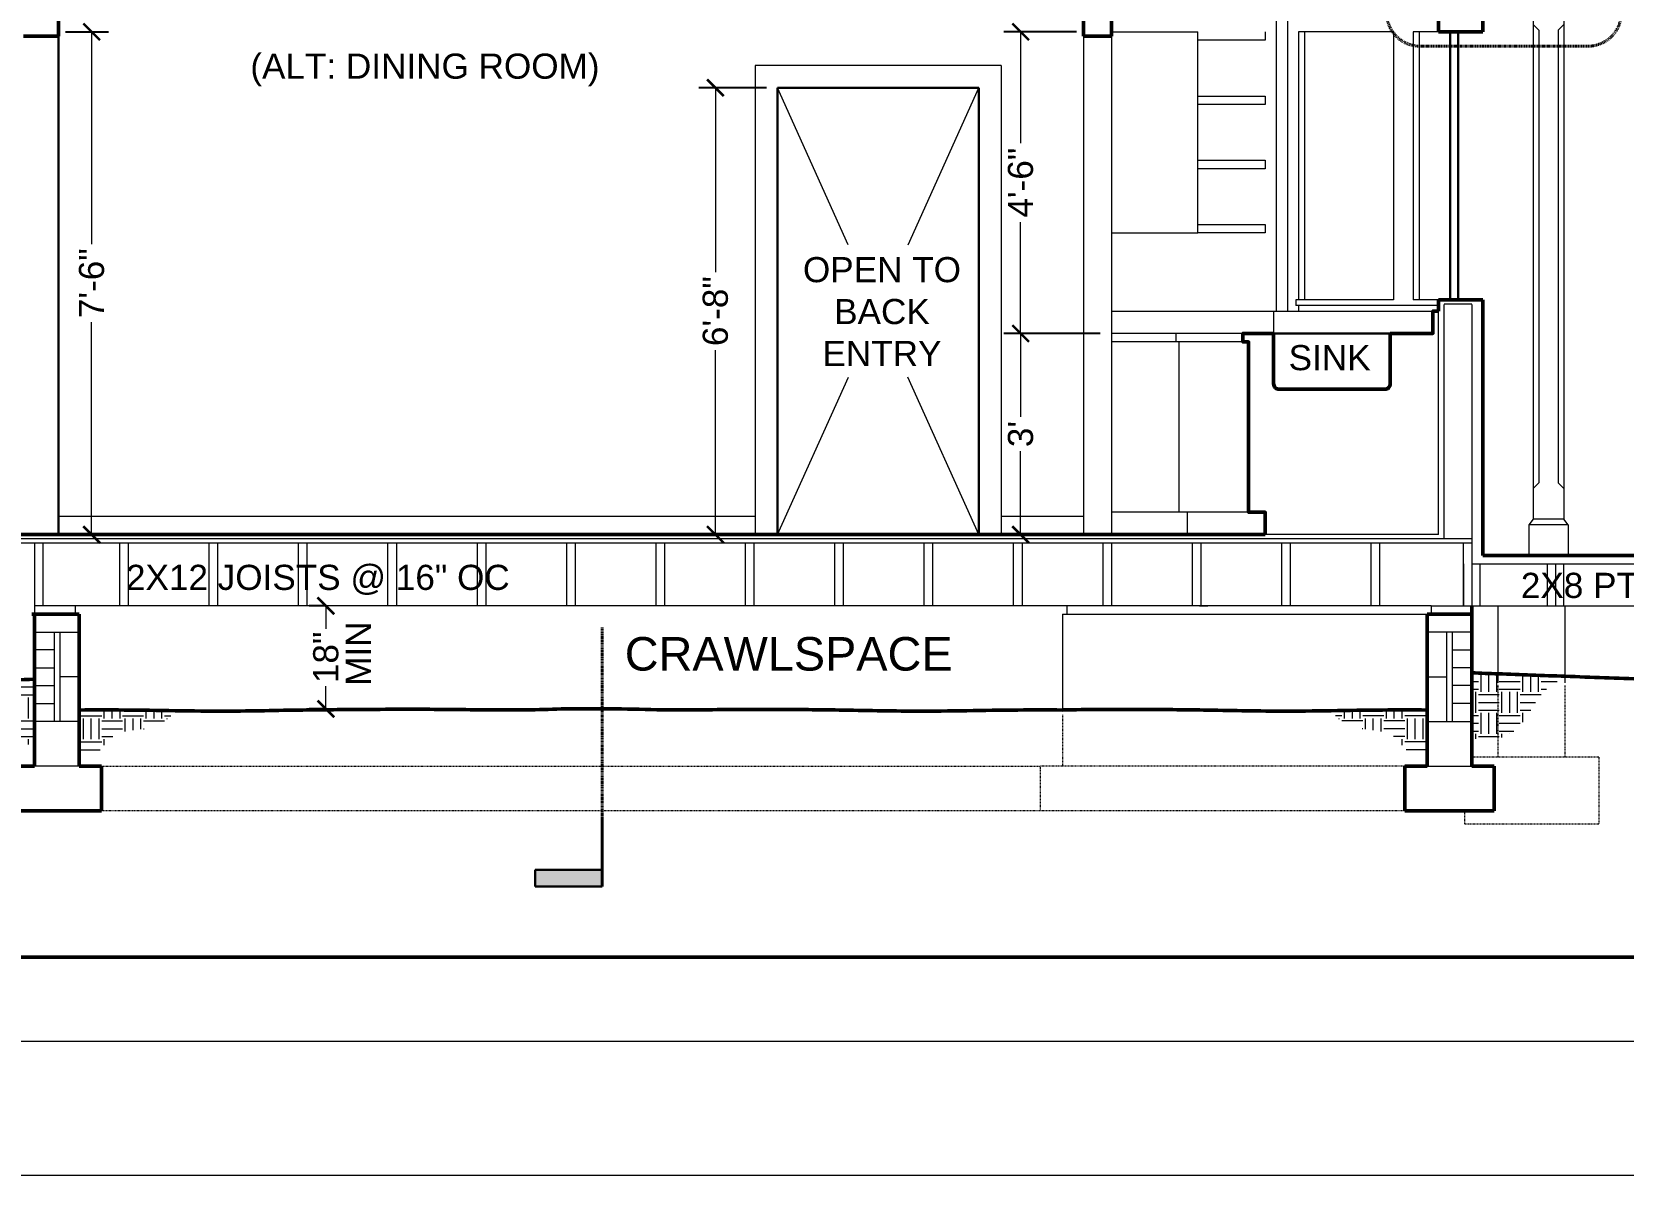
# Model space of a CAD drawing. Header units: inches. Extents: x -4969 to 16721, y 2489 to 24693.
# Drawn here: x 7326.8 to 7611.6, y 4790.5 to 4995.2 of the extents above; entities that cross this region are included whole.
import ezdxf

# ---------------------------------------------------------------- set-up
doc = ezdxf.new("R2010")
doc.units = ezdxf.units.IN
doc.header["$MEASUREMENT"] = 0
doc.linetypes.add('CENTER', pattern=[2, 1.25, -0.25, 0.25, -0.25])
doc.linetypes.add('DASHED2', pattern=[0.375, 0.25, -0.125])
doc.layers.get('0').update_dxf_attribs({"lineweight": 5})
doc.layers.add('0-NPLT', color=1, linetype='Continuous', plot=False)
for name, color, linetype, lineweight in [('1', 1, 'Continuous', 9), ('2', 6, 'Continuous', 20), ('3', 3, 'Continuous', 30), ('5', 4, 'Continuous', 50), ('A-DIMSx', 7, 'Continuous', 9), ('A-LINK', 7, 'Continuous', 40), ('A-TEXTx', 7, 'Continuous', 20)]:
    doc.layers.add(name, color=color, linetype=linetype, lineweight=lineweight)
doc.styles.get("Standard").update_dxf_attribs({"font": 'Arial.ttf'})
doc.dimstyles.get("Standard").update_dxf_attribs({"dimtxt": 3, "dimasz": 2, "dimexe": 0.03125, "dimexo": 0.0625, "dimgap": 0.03125, "dimtad": 0, "dimtoh": 1, "dimdec": 4, "dimlfac": 0.99985, "dimzin": 0, "dimdsep": 46, "dimlunit": 4, "dimtxsty": 'Standard', "dimblk": 'ARCHTICK', "dimblk1": 'ARCHTICK', "dimblk2": 'ARCHTICK', "dimcen": 0.09, "dimclrt": 256, "dimadec": 0, "dimazin": 0, "dimtfac": 1, "dimtdec": 4, "dimtofl": 0, "dimtmove": 0, "dimatfit": 3, "dimfxl": 1, "dimtolj": 1, "dimtzin": 0, "dimarcsym": 0})
pattern_1 = [(0, (3739.27, 534), (3.75, 3.75), [3.75, -3.75]), (0, (3739.27, 535.4062), (3.75, 3.75), [3.75, -3.75]), (0, (3739.27, 536.8125), (3.75, 3.75), [3.75, -3.75]), (90, (3739.7386, 537.2812), (-3.75, 3.75), [3.75, -3.75]), (90, (3741.145, 537.2812), (-3.75, 3.75), [3.75, -3.75]), (90, (3742.551, 537.2812), (-3.75, 3.75), [3.75, -3.75])]

# ---------------------------------------------------------------- blocks, each defined once
blk = doc.blocks.new('BORDER 11X17')
at = {"layer": '0-NPLT', "lineweight": 9, "ltscale": 0.1}
blk.add_lwpolyline([(29864.74, -10461.77), (29048.74, -10461.77), (29048.74, -10989.77), (29864.74, -10989.77), (29864.74, -10461.77)], dxfattribs=at)
blk.add_lwpolyline([(29792.74, -10473.77), (29078.74, -10473.77), (29078.74, -10977.77), (29792.74, -10977.77)], close=True, dxfattribs=at)
blk = doc.blocks.new('_ArchTick')
at = {"color": 0, "linetype": 'ByBlock', "lineweight": 0, "const_width": 0.15}
blk.add_lwpolyline([(-0.5, -0.5), (0.5, 0.5)], dxfattribs=at)
blk = doc.blocks.new('*D574')
at = {"layer": 'A-DIMSx', "color": 0, "lineweight": -2, "ltscale": 0.1, "transparency": 16777216}
for p, q in [((7518.02, 4941.18), (7500.77, 4941.18)), ((7513.02, 4905.18), (7500.77, 4905.18))]:
    blk.add_line(p, q, dxfattribs=at)
at = {"layer": 'A-DIMSx', "color": 0, "lineweight": 5, "ltscale": 0.1, "transparency": 16777216}
for p, q in [((7503.77, 4941.18), (7503.77, 4926.25)), ((7503.77, 4905.18), (7503.77, 4920.12))]:
    blk.add_line(p, q, dxfattribs=at)
at = {"layer": 'Defpoints', "color": 0, "ltscale": 0.1, "transparency": 16777216}
for p in [(7503.77, 4941.18), (7520.02, 4941.18), (7515.02, 4905.18)]:
    blk.add_point(p, dxfattribs=at)
at = {"layer": 'A-DIMSx', "color": 0, "lineweight": 5, "ltscale": 0.1, "transparency": 16777216, "xscale": 3, "yscale": 3, "zscale": 3}
for p, rotation in [((7503.77, 4941.18), 90), ((7503.77, 4905.18), 270)]:
    blk.add_blockref('_ArchTick', p, dxfattribs=dict(at, rotation=rotation))
at = {"layer": 'A-DIMSx', "ltscale": 0.1, "transparency": 16777216, "insert": (7503.77, 4923.18), "char_height": 4.5, "attachment_point": 5, "rotation": 90}
blk.add_mtext("\\A1;3'", dxfattribs=at)
blk = doc.blocks.new('*D576')
at = {"layer": 'A-DIMSx', "color": 0, "lineweight": -2, "ltscale": 0.1, "transparency": 16777216}
for p, q in [((7379.31, 4892.43), (7376.41, 4892.43)), ((7379.31, 4873.96), (7376.41, 4873.96))]:
    blk.add_line(p, q, dxfattribs=at)
at = {"layer": 'A-DIMSx', "color": 0, "lineweight": 5, "ltscale": 0.1, "transparency": 16777216}
for p, q in [((7379.41, 4892.43), (7379.41, 4888.32)), ((7379.41, 4873.96), (7379.41, 4878.07))]:
    blk.add_line(p, q, dxfattribs=at)
at = {"layer": 'Defpoints', "color": 0, "ltscale": 0.1, "transparency": 16777216}
for p in [(7379.41, 4892.43), (7381.31, 4892.43), (7381.31, 4873.96)]:
    blk.add_point(p, dxfattribs=at)
at = {"layer": 'A-DIMSx', "color": 0, "lineweight": 5, "ltscale": 0.1, "transparency": 16777216, "xscale": 3, "yscale": 3, "zscale": 3}
for p, rotation in [((7379.41, 4892.43), 90), ((7379.41, 4873.96), 270)]:
    blk.add_blockref('_ArchTick', p, dxfattribs=dict(at, rotation=rotation))
at = {"layer": 'A-DIMSx', "ltscale": 0.1, "transparency": 16777216, "insert": (7379.41, 4883.2), "char_height": 4.5, "attachment_point": 5, "rotation": 90}
blk.add_mtext('\\A1;18"', dxfattribs=at)
blk = doc.blocks.new('Section Tail 1a')
at = {"layer": 'A-LINK', "lineweight": 5, "ltscale": 0.1}
blk.add_hatch(color=152, dxfattribs=at).paths.add_polyline_path([(5.4248, 3.0938), (5.4248, 3.1563), (5.1748, 3.1563), (5.1748, 3.0938)])
at = {"layer": 'A-LINK', "color": 152, "linetype": 'Continuous', "lineweight": 30, "ltscale": 0.1}
for p, q in [((5.4248, 3.1563), (5.1748, 3.1563)), ((5.1748, 3.0938), (5.1748, 3.1563)), ((5.4248, 3.0938), (5.1748, 3.0938))]:
    blk.add_line(p, q, dxfattribs=at)
at = {"layer": 'A-LINK', "color": 152, "linetype": 'Continuous', "ltscale": 0.1}
blk.add_line((5.4248, 2.9063), (5.4248, 3.1563), dxfattribs=at)
blk = doc.blocks.new('CROWN small azek')
at = {"layer": '2', "linetype": 'Continuous'}
for p, q in [((3478.77, 4471.7), (3478.77, 4472.27)), ((3477.23, 4469.99), (3477.47, 4469.99)), ((3477.84, 4470.49), (3477.84, 4470.75))]:
    blk.add_line(p, q, dxfattribs=at)
for points, knots in [([(3477.47, 4469.99), (3477.48, 4470.04), (3477.49, 4470.12), (3477.53, 4470.21), (3477.57, 4470.28), (3477.63, 4470.36), (3477.71, 4470.42), (3477.78, 4470.46), (3477.84, 4470.49)], [0.002479, 0.002479, 0.002479, 0.002479, 0.1892867, 0.3469333, 0.4813355, 0.6000559, 0.7825047, 0.9879342, 0.9879342, 0.9879342, 0.9879342]), ([(3477.84, 4470.75), (3477.91, 4470.76), (3477.98, 4470.77), (3478.08, 4470.81), (3478.16, 4470.9), (3478.2, 4471), (3478.24, 4471.11), (3478.28, 4471.22), (3478.31, 4471.33), (3478.36, 4471.43), (3478.4, 4471.54), (3478.47, 4471.62), (3478.55, 4471.67), (3478.65, 4471.7), (3478.71, 4471.7), (3478.77, 4471.7)], [0.0155755, 0.0155755, 0.0155755, 0.0155755, 0.0913028, 0.1674337, 0.240804, 0.3221473, 0.4016041, 0.479934, 0.5587836, 0.63986, 0.7243935, 0.7885425, 0.8553172, 0.923465, 0.9867831, 0.9867831, 0.9867831, 0.9867831])]:
    blk.add_open_spline(points, degree=3, knots=knots, dxfattribs=at)
blk = doc.blocks.new('Column 01')
at = {"layer": '1', "ltscale": 0.25}
for p, q in [((4502.26, 4335.99), (4493.68, 4335.99)), ((4500.72, 4333.71), (4495.22, 4333.71)), ((4500.72, 4327.99), (4495.22, 4327.99)), ((4500.72, 4326.99), (4495.22, 4326.99)), ((4496.22, 4322.99), (4496.22, 4241.96)), ((4499.72, 4322.99), (4499.72, 4241.96)), ((4496.22, 4241.96), (4495.22, 4240.96)), ((4499.72, 4241.96), (4500.72, 4240.96)), ((4494.47, 4234.46), (4501.47, 4234.46)), ((4495.22, 4235.46), (4500.72, 4235.46))]:
    blk.add_line(p, q, dxfattribs=at)
at = {"layer": '1', "lineweight": 5, "ltscale": 0.25}
for p, q in [((4496.22, 4322.99), (4495.22, 4323.99)), ((4500.72, 4323.99), (4499.72, 4322.99))]:
    blk.add_line(p, q, dxfattribs=at)
at = {"layer": '2'}
for p, q in [((4495.22, 4333.71), (4495.22, 4327.99)), ((4500.72, 4333.71), (4500.72, 4327.99)), ((4495.22, 4326.99), (4495.22, 4235.46)), ((4500.72, 4326.99), (4500.72, 4235.46)), ((4494.47, 4234.46), (4495.22, 4235.46)), ((4494.47, 4234.46), (4494.47, 4228.96)), ((4500.72, 4235.46), (4501.47, 4234.46)), ((4501.47, 4234.46), (4501.47, 4228.96))]:
    blk.add_line(p, q, dxfattribs=at)
at = {"layer": '2', "ltscale": 0.25}
for p, q in [((4495.22, 4327.99), (4494.47, 4327.99)), ((4500.72, 4327.99), (4501.47, 4327.99)), ((4494.97, 4326.99), (4495.22, 4326.99)), ((4500.97, 4326.99), (4500.72, 4326.99))]:
    blk.add_line(p, q, dxfattribs=at)
for centre, start, end in [((4495.08, 4327.98), 179.1702, 233.9599), ((4494.36, 4327), 359.1702, 53.9599), ((4501.58, 4327), 126.0401, 180.8298), ((4500.86, 4327.98), 306.0401, 0.8298)]:
    blk.add_arc(centre, 0.607, start, end, dxfattribs=at)
at = {"layer": '3', "ltscale": 0.25, "xscale": -1}
blk.add_blockref('CROWN small azek', (7972.45, -136.28), dxfattribs=at)
at = {"layer": '3', "ltscale": 0.25}
blk.add_blockref('CROWN small azek', (1023.49, -136.28), dxfattribs=at)
blk = doc.blocks.new('*D631')
at = {"layer": 'A-DIMSx', "color": 0, "lineweight": -2, "ltscale": 0.1, "transparency": 16777216}
for p, q in [((7513.77, 4995.18), (7500.77, 4995.18)), ((7518.02, 4941.18), (7500.77, 4941.18))]:
    blk.add_line(p, q, dxfattribs=at)
at = {"layer": 'A-DIMSx', "color": 0, "lineweight": 5, "ltscale": 0.1, "transparency": 16777216}
for p, q in [((7503.77, 4995.18), (7503.77, 4975.26)), ((7503.77, 4941.18), (7503.77, 4961.11))]:
    blk.add_line(p, q, dxfattribs=at)
at = {"layer": 'Defpoints', "color": 0, "ltscale": 0.1, "transparency": 16777216}
for p in [(7503.77, 4995.18), (7515.77, 4995.18), (7520.02, 4941.18)]:
    blk.add_point(p, dxfattribs=at)
at = {"layer": 'A-DIMSx', "color": 0, "lineweight": 5, "ltscale": 0.1, "transparency": 16777216, "xscale": 3, "yscale": 3, "zscale": 3}
for p, rotation in [((7503.77, 4995.18), 90), ((7503.77, 4941.18), 270)]:
    blk.add_blockref('_ArchTick', p, dxfattribs=dict(at, rotation=rotation))
at = {"layer": 'A-DIMSx', "ltscale": 0.1, "transparency": 16777216, "insert": (7503.77, 4968.18), "char_height": 4.5, "attachment_point": 5, "rotation": 90}
blk.add_mtext('\\A1;4\'-6"', dxfattribs=at)
blk = doc.blocks.new('*D870')
at = {"layer": 'A-DIMSx', "color": 0, "lineweight": -2, "ltscale": 0.1, "transparency": 16777216}
for p, q in [((7458.27, 4985.18), (7446.14, 4985.18)), ((7458.27, 4905.18), (7446.14, 4905.18))]:
    blk.add_line(p, q, dxfattribs=at)
at = {"layer": 'A-DIMSx', "color": 0, "lineweight": 5, "ltscale": 0.1, "transparency": 16777216}
for p, q in [((7449.14, 4985.18), (7449.14, 4952.18)), ((7449.14, 4905.18), (7449.14, 4938.19))]:
    blk.add_line(p, q, dxfattribs=at)
at = {"layer": 'Defpoints', "color": 0, "ltscale": 0.1, "transparency": 16777216}
for p in [(7449.14, 4985.18), (7460.27, 4985.18), (7460.27, 4905.18)]:
    blk.add_point(p, dxfattribs=at)
at = {"layer": 'A-DIMSx', "color": 0, "lineweight": 5, "ltscale": 0.1, "transparency": 16777216, "xscale": 3, "yscale": 3, "zscale": 3}
for p, rotation in [((7449.14, 4985.18), 90), ((7449.14, 4905.18), 270)]:
    blk.add_blockref('_ArchTick', p, dxfattribs=dict(at, rotation=rotation))
at = {"layer": 'A-DIMSx', "ltscale": 0.1, "transparency": 16777216, "insert": (7449.14, 4945.18), "char_height": 4.5, "attachment_point": 5, "rotation": 90}
blk.add_mtext('\\A1;6\'-8"', dxfattribs=at)
blk = doc.blocks.new('*D871')
at = {"layer": 'A-DIMSx', "color": 0, "lineweight": -2, "ltscale": 0.1, "transparency": 16777216}
for p, q in [((7332.77, 4995.18), (7340.48, 4995.18)), ((7333.52, 4905.18), (7340.48, 4905.18))]:
    blk.add_line(p, q, dxfattribs=at)
at = {"layer": 'A-DIMSx', "color": 0, "lineweight": 5, "ltscale": 0.1, "transparency": 16777216}
for p, q in [((7337.48, 4995.18), (7337.48, 4957.15)), ((7337.48, 4905.18), (7337.48, 4943.22))]:
    blk.add_line(p, q, dxfattribs=at)
at = {"layer": 'Defpoints', "color": 0, "ltscale": 0.1, "transparency": 16777216}
for p in [(7330.77, 4995.18), (7331.52, 4905.18), (7337.48, 4905.18)]:
    blk.add_point(p, dxfattribs=at)
at = {"layer": 'A-DIMSx', "color": 0, "lineweight": 5, "ltscale": 0.1, "transparency": 16777216, "xscale": 3, "yscale": 3, "zscale": 3}
for p, rotation in [((7337.48, 4995.18), 90), ((7337.48, 4905.18), 270)]:
    blk.add_blockref('_ArchTick', p, dxfattribs=dict(at, rotation=rotation))
at = {"layer": 'A-DIMSx', "ltscale": 0.1, "transparency": 16777216, "insert": (7337.48, 4950.18), "char_height": 4.5, "attachment_point": 5, "rotation": 90}
blk.add_mtext('\\A1;7\'-6"', dxfattribs=at)

msp = doc.modelspace()

# ---------------------------------------------------------------- hatches: boundary and pattern name
at = {"layer": '1', "ltscale": 0.25}
h = msp.add_hatch(dxfattribs=at)
h.set_pattern_fill('EARTH', color=256, scale=15, style=0)
h.set_pattern_definition([(0, (4086.9564, 534.9806), (3.75, 3.75), [3.75, -3.75]), (0, (4086.9564, 536.387), (3.75, 3.75), [3.75, -3.75]), (0, (4086.9564, 537.793), (3.75, 3.75), [3.75, -3.75]), (90, (4087.425, 538.262), (-3.75, 3.75), [3.75, -3.75]), (90, (4088.8314, 538.262), (-3.75, 3.75), [3.75, -3.75]), (90, (4090.2376, 538.262), (-3.75, 3.75), [3.75, -3.75])])
edge = h.paths.add_edge_path()
edge.add_line((7584.5929991, 4868.6340177), (7584.5929991, 4880.276465))
edge.add_spline(control_points=[(7584.5929991, 4880.276465), (7587.0770477, 4880.1853111), (7592.5646851, 4879.9839384), (7598.1171525, 4879.797482), (7601.1855927, 4879.7642085), (7601.2486921, 4879.7635528)], knot_values=[0, 0, 0, 0, 7.4573924002, 16.4745021806, 16.6638223602, 16.6638223602, 16.6638223602, 16.6638223602], degree=3, periodic=0)
edge.add_spline(control_points=[(7601.248692, 4879.7635535), (7599.464584, 4878.7652498), (7596.2816765, 4876.6069067), (7594.2850896, 4871.7383719), (7590.1269591, 4868.260367), (7586.7019263, 4868.4916238), (7584.5929991, 4868.6340177)], knot_values=[-21.3338834232, -21.3338834232, -21.3338834232, -21.3338834232, -15.3758070834, -9.8386028234, -6.0580143811, 0, 0, 0, 0], degree=3, periodic=0)
h = msp.add_hatch(dxfattribs=at)
h.set_pattern_fill('EARTH', color=256, scale=15, style=0)
h.set_pattern_definition(pattern_1)
edge = h.paths.add_edge_path()
edge.add_line((7327.2699656, 4867.6533881), (7327.2699656, 4879.2958354))
edge.add_spline(control_points=[(7327.2699656, 4879.2958354), (7324.785917, 4879.2046815), (7319.2982796, 4879.0033088), (7313.7458122, 4878.8168524), (7310.677372, 4878.7835789), (7310.6142726, 4878.7829232)], knot_values=[0, 0, 0, 0, 7.4573924002, 16.4745021806, 16.6638223602, 16.6638223602, 16.6638223602, 16.6638223602], degree=3, periodic=0)
edge.add_spline(control_points=[(7310.6142727, 4878.7829239), (7312.3983807, 4877.7846202), (7315.5812883, 4875.6262771), (7317.5778751, 4870.7577423), (7321.7360056, 4867.2797374), (7325.1610384, 4867.5109942), (7327.2699656, 4867.6533881)], knot_values=[-21.3338834232, -21.3338834232, -21.3338834232, -21.3338834232, -15.3758070834, -9.8386028234, -6.0580143811, 0, 0, 0, 0], degree=3, periodic=0)
h = msp.add_hatch(dxfattribs=at)
h.set_pattern_fill('EARTH', color=256, scale=15, style=0)
h.set_pattern_definition(pattern_1)
edge = h.paths.add_edge_path()
edge.add_spline(control_points=[(7335.2699656, 4865.3617046), (7336.3961781, 4865.4086564), (7338.7680389, 4865.7173639), (7341.6302925, 4870.8377702), (7348.4810842, 4869.6288466), (7351.549751, 4872.525879), (7352.4766122, 4873.6527651)], knot_values=[0.9278892518, 0.9278892518, 0.9278892518, 0.9278892518, 4.1195315284, 7.9615525031, 16.473444755, 20.7152559131, 20.7152559131, 20.7152559131, 20.7152559131], degree=3, periodic=0)
edge.add_spline(control_points=[(7352.4766122, 4873.6527648), (7349.4078014, 4873.7002222), (7343.6723528, 4873.8028073), (7337.9366506, 4873.7839934), (7335.2699656, 4873.7752463)], knot_values=[69.0483932346, 69.0483932346, 69.0483932346, 69.0483932346, 78.2553819578, 86.2553819578, 86.2553819578, 86.2553819578, 86.2553819578], degree=3, periodic=0)
edge.add_line((7335.2699656, 4873.7752463), (7335.2699656, 4865.3617048))
h = msp.add_hatch(dxfattribs=at)
h.set_pattern_fill('EARTH', color=256, scale=15, angle=180, style=0)
h.set_pattern_definition([(180, (11172.52, 534), (-3.75, 3.75), [3.75, -3.75]), (180, (11172.52, 535.4062), (-3.75, 3.75), [3.75, -3.75]), (180, (11172.52, 536.8125), (-3.75, 3.75), [3.75, -3.75]), (90, (11172.0513, 537.2812), (3.75, 3.75), [3.75, -3.75]), (90, (11170.645, 537.2812), (3.75, 3.75), [3.75, -3.75]), (90, (11169.2388, 537.2812), (3.75, 3.75), [3.75, -3.75])])
edge = h.paths.add_edge_path()
edge.add_spline(control_points=[(7576.5199656, 4865.3617046), (7575.3937531, 4865.4086564), (7573.0218923, 4865.7173639), (7570.1596387, 4870.8377702), (7563.308847, 4869.6288466), (7560.2401803, 4872.525879), (7559.313319, 4873.6527651)], knot_values=[0.9278892518, 0.9278892518, 0.9278892518, 0.9278892518, 4.1195315284, 7.9615525031, 16.473444755, 20.7152559131, 20.7152559131, 20.7152559131, 20.7152559131], degree=3, periodic=0)
edge.add_spline(control_points=[(7559.3133191, 4873.6527648), (7562.3821298, 4873.7002222), (7568.1175785, 4873.8028073), (7573.8532807, 4873.7839934), (7576.5199656, 4873.7752463)], knot_values=[69.0483932346, 69.0483932346, 69.0483932346, 69.0483932346, 78.2553819578, 86.2553819578, 86.2553819578, 86.2553819578, 86.2553819578], degree=3, periodic=0)
edge.add_line((7576.5199656, 4873.7752463), (7576.5199656, 4865.3617048))

# ---------------------------------------------------------------- linework, layer by layer
for p, q in [((7551.5264321, 4999.1843083), (7551.5264321, 4945.1843083)), ((7520.0199656, 4995.1843076), (7535.5199678, 4995.1843094)), ((7535.5199678, 4959.184309), (7535.5199678, 4995.1843094)), ((7547.5199678, 4993.684309), (7535.5199678, 4993.684309)), ((7547.5199678, 4995.184309), (7547.5199678, 4993.684309)), ((7554.6054139, 4995.1843083), (7554.6054139, 4947.1843083)), ((7575.1115105, 4995.1843083), (7575.1115105, 4947.1843083)), ((7472.9168475, 4957.0800873), (7460.269948, 4985.1843083)), ((7483.6230485, 4957.0800873), (7496.269948, 4985.1843083)), ((7535.5199678, 4983.684309), (7547.5199678, 4983.684309)), ((7547.5199678, 4982.184309), (7535.5199678, 4982.184309)), ((7547.5199678, 4983.684309), (7547.5199678, 4982.184309)), ((7535.5199678, 4972.184309), (7547.5199678, 4972.184309)), ((7547.5199678, 4972.184309), (7547.5199678, 4970.684309)), ((7547.5199678, 4970.684309), (7535.5199678, 4970.684309)), ((7535.5199678, 4960.684309), (7547.5199678, 4960.684309)), ((7547.5199678, 4960.684309), (7547.5199678, 4959.184309)), ((7520.0199656, 4959.1843083), (7535.5199678, 4959.1843083)), ((7547.5199678, 4959.184309), (7535.5199678, 4959.184309)), ((7520.0199656, 4945.1843083), (7577.5702182, 4945.1843083)), ((7578.5199656, 4946.1843083), (7553.0264321, 4946.1843083)), ((7553.5264321, 4946.1843083), (7553.5264321, 4945.1843083)), ((7578.5702182, 4905.1843083), (7578.5702182, 4945.1843083)), ((7579.5702182, 4904.4343083), (7579.5702182, 4946.3858415)), ((7532.088732, 4941.1843083), (7520.0199656, 4941.1843083)), ((7532.088732, 4939.6843083), (7520.0199656, 4939.6843083)), ((7543.5684325, 4939.6843083), (7532.088732, 4939.6843083)), ((7460.269948, 4905.1843083), (7472.9619706, 4933.3888029)), ((7496.269948, 4905.1843083), (7483.5779255, 4933.3888029)), ((7544.5684325, 4909.1843083), (7520.0199656, 4909.1843083)), ((7334.5199656, 4892.4343083), (7327.2699656, 4892.4343083)), ((7577.2699656, 4892.4343083), (7584.5199656, 4892.4343083))]:
    msp.add_line(p, q, dxfattribs=at)
at = {"layer": '1'}
for p, q in [((7500.269948, 4989.1843083), (7456.269948, 4989.1843083)), ((7456.269948, 4989.1843083), (7456.269948, 4905.1843083)), ((7500.269948, 4989.1843083), (7500.269948, 4905.1843083)), ((7584.5199656, 4946.4343083), (7579.5702182, 4946.4343083)), ((7584.5199656, 4946.3858415), (7584.5199656, 4892.4343083)), ((7456.269948, 4908.4274193), (7331.5199656, 4908.4274193)), ((7515.0199656, 4908.4274193), (7500.269948, 4908.4274193)), ((7584.5199656, 4904.4343083), (7246.2699656, 4904.4343083)), ((7246.2699656, 4903.6843083), (7584.5199656, 4903.6843083)), ((7327.2699656, 4903.6843083), (7327.2699656, 4890.9343083)), ((7328.7699656, 4903.6843083), (7328.7699656, 4892.4343083)), ((7342.5199656, 4892.4343083), (7342.5199656, 4903.6843083)), ((7344.0199656, 4903.6843083), (7344.0199656, 4892.4343083)), ((7358.5199656, 4892.4343083), (7358.5199656, 4903.6843083)), ((7360.0199656, 4903.6843083), (7360.0199656, 4892.4343083)), ((7374.5199656, 4892.4343083), (7374.5199656, 4903.6843083)), ((7376.0199656, 4903.6843083), (7376.0199656, 4892.4343083)), ((7390.5199656, 4892.4343083), (7390.5199656, 4903.6843083)), ((7392.0199656, 4903.6843083), (7392.0199656, 4892.4343083)), ((7406.5199656, 4892.4343083), (7406.5199656, 4903.6843083)), ((7408.0199656, 4903.6843083), (7408.0199656, 4892.4343083)), ((7422.5199656, 4892.4343083), (7422.5199656, 4903.6843083)), ((7424.0199656, 4903.6843083), (7424.0199656, 4892.4343083)), ((7438.5199656, 4892.4343083), (7438.5199656, 4903.6843083)), ((7440.0199656, 4903.6843083), (7440.0199656, 4892.4343083)), ((7454.5199656, 4892.4343083), (7454.5199656, 4903.6843083)), ((7456.0199656, 4903.6843083), (7456.0199656, 4892.4343083)), ((7470.5199656, 4892.4343083), (7470.5199656, 4903.6843083)), ((7472.0199656, 4903.6843083), (7472.0199656, 4892.4343083)), ((7486.5199656, 4892.4343083), (7486.5199656, 4903.6843083)), ((7488.0199656, 4903.6843083), (7488.0199656, 4892.4343083)), ((7502.5199656, 4892.4343083), (7502.5199656, 4903.6843083)), ((7504.0199656, 4903.6843083), (7504.0199656, 4892.4343083)), ((7518.5199656, 4892.4343083), (7518.5199656, 4903.6843083)), ((7520.0199656, 4903.6843083), (7520.0199656, 4892.4343083)), ((7534.5199656, 4892.4343083), (7534.5199656, 4903.6843083)), ((7536.0199656, 4903.6843083), (7536.0199656, 4892.4343083)), ((7578.5702182, 4905.1843083), (7547.5684325, 4905.1843083)), ((7550.5199656, 4892.4343083), (7550.5199656, 4903.6843083)), ((7552.0199656, 4903.6843083), (7552.0199656, 4892.4343083)), ((7566.5199656, 4892.4343083), (7566.5199656, 4903.6843083)), ((7568.0199656, 4903.6843083), (7568.0199656, 4892.4343083)), ((7583.0199656, 4892.4343083), (7583.0199656, 4903.6843083)), ((7583.0199656, 4899.9343083), (7583.0199656, 4892.4343083)), ((7584.5199656, 4899.9343083), (7697.7699648, 4899.9343083)), ((7586.0199656, 4892.4343083), (7586.0199656, 4899.9343083)), ((7598.0199656, 4899.9343083), (7598.0199656, 4892.4343083)), ((7599.5199656, 4899.9343083), (7599.5199656, 4892.4343083)), ((7601.0199656, 4892.4343083), (7601.0199656, 4899.9343083)), ((7334.5199656, 4892.4343083), (7334.5199656, 4890.9343083)), ((7577.2699656, 4892.4343083), (7334.5199656, 4892.4343083)), ((7344.0199656, 4892.4343083), (7342.5199656, 4892.4343083)), ((7360.0199656, 4892.4343083), (7358.5199656, 4892.4343083)), ((7376.0199656, 4892.4343083), (7374.5199656, 4892.4343083)), ((7392.0199656, 4892.4343083), (7390.5199656, 4892.4343083)), ((7408.0199656, 4892.4343083), (7406.5199656, 4892.4343083)), ((7424.0199656, 4892.4343083), (7422.5199656, 4892.4343083)), ((7440.0199656, 4892.4343083), (7438.5199656, 4892.4343083)), ((7456.0199656, 4892.4343083), (7454.5199656, 4892.4343083)), ((7472.0199656, 4892.4343083), (7470.5199656, 4892.4343083)), ((7488.0199656, 4892.4343083), (7486.5199656, 4892.4343083)), ((7504.0199656, 4892.4343083), (7502.5199656, 4892.4343083)), ((7512.0199656, 4892.4343083), (7512.0199656, 4890.9343083)), ((7535.7699656, 4892.4343083), (7537.2699656, 4892.4343083)), ((7577.2699656, 4892.4343083), (7577.2699656, 4890.9343083)), ((7583.7699656, 4892.4343083), (7585.2699656, 4892.4343083)), ((7584.5199656, 4892.4343083), (7589.2699656, 4892.4343083)), ((7589.2699656, 4878.6510496), (7589.2699656, 4892.4343083)), ((7589.2699656, 4892.4343083), (7601.7699658, 4892.4343083)), ((7601.2699656, 4878.6510496), (7601.2699656, 4892.4343083)), ((7601.7699658, 4892.4343083), (7685.0231988, 4892.4343083)), ((7511.2699656, 4890.9343083), (7511.2699656, 4873.7756465)), ((7511.2699656, 4890.9343083), (7576.5199656, 4890.9343083))]:
    msp.add_line(p, q, dxfattribs=at)
at = {"layer": '1', "linetype": 'DASHED2', "ltscale": 0.25}
for p, q in [((7589.2699656, 4865.3343083), (7589.2699656, 4878.3716904)), ((7601.2699656, 4865.3343083), (7601.2699656, 4878.2357739)), ((7511.2699656, 4872.9411721), (7511.2699656, 4863.7343083)), ((7339.2699656, 4863.7343083), (7507.2699656, 4863.7343083)), ((7507.2699656, 4863.7343083), (7507.2699656, 4855.7343083)), ((7572.5199656, 4863.7343083), (7507.2699656, 4863.7343083)), ((7589.2699656, 4865.3343083), (7584.5199656, 4865.3343083)), ((7601.2699656, 4865.3343083), (7589.2699656, 4865.3343083)), ((7607.2699656, 4865.3343083), (7601.2699656, 4865.3343083)), ((7607.2699656, 4865.3343083), (7607.2699656, 4853.3343083)), ((7572.5199656, 4855.7343083), (7339.2699656, 4855.7343083)), ((7583.2699656, 4853.3343083), (7583.2699656, 4855.7343083)), ((7607.2699656, 4853.3343083), (7583.2699656, 4853.3343083))]:
    msp.add_line(p, q, dxfattribs=at)
at = {"layer": '1', "ltscale": 0.25}
msp.add_lwpolyline([(7553.5264321, 4947.1843083), (7553.0264321, 4947.1843083), (7553.0264321, 4946.1843083)], dxfattribs=at)
at = {"layer": '2'}
for p, q in [((7549.509558, 5001.5132422), (7549.509558, 4945.1843083)), ((7515.0199656, 4994.4343083), (7515.0199656, 4905.1843083)), ((7520.0199656, 4994.4343083), (7520.0199656, 4905.1843083)), ((7553.5264321, 4995.1843083), (7553.5264321, 4947.1843083)), ((7570.4969948, 4995.1843083), (7553.5264321, 4995.1843083)), ((7570.4969948, 4995.1843083), (7570.4969948, 4947.1843083)), ((7574.0325288, 4995.1843083), (7574.0325288, 4947.1843083)), ((7578.5702182, 4995.1843083), (7574.0325288, 4995.1843083)), ((7549.009558, 4945.1843083), (7549.009558, 4941.1843083)), ((7570.4969948, 4947.1843083), (7553.5264321, 4947.1843083)), ((7578.5199656, 4947.1843083), (7574.0325288, 4947.1843083)), ((7531.5684325, 4941.1843083), (7531.5684325, 4939.6843083)), ((7532.0684325, 4939.6843083), (7532.0684325, 4909.1843083)), ((7543.5684325, 4941.1843083), (7532.088732, 4941.1843083)), ((7533.5684325, 4909.1843083), (7533.5684325, 4905.1843083)), ((7327.2699656, 4887.7343083), (7335.2699656, 4887.7343083)), ((7330.7699656, 4887.7343083), (7330.7699656, 4871.7343083)), ((7331.7699656, 4887.7343083), (7331.7699656, 4871.7343083)), ((7584.5199656, 4887.7343083), (7576.5199656, 4887.7343083)), ((7580.0199656, 4887.7343083), (7580.0199656, 4871.7343083)), ((7581.0199656, 4887.7343083), (7581.0199656, 4871.7343083)), ((7330.7699656, 4884.5343083), (7327.2699656, 4884.5343083)), ((7581.0199656, 4884.5343083), (7584.5199656, 4884.5343083)), ((7327.2699656, 4881.3343083), (7330.7699656, 4881.3343083)), ((7335.2699656, 4879.7343083), (7331.7699656, 4879.7343083)), ((7576.5199656, 4879.7343083), (7580.0199656, 4879.7343083)), ((7584.5199656, 4881.3343083), (7581.0199656, 4881.3343083)), ((7327.2699656, 4878.1343083), (7330.7699656, 4878.1343083)), ((7584.5199656, 4878.1343083), (7581.0199656, 4878.1343083)), ((7327.2699656, 4874.9343083), (7330.7699656, 4874.9343083)), ((7584.5199656, 4874.9343083), (7581.0199656, 4874.9343083)), ((7335.2699656, 4871.7343083), (7327.2699656, 4871.7343083)), ((7576.5199656, 4871.7343083), (7584.5199656, 4871.7343083))]:
    msp.add_line(p, q, dxfattribs=at)
at = {"layer": '2', "ltscale": 0.25}
for p, q in [((7335.2699656, 4863.7343083), (7327.2699656, 4863.7343083)), ((7576.5199656, 4863.7343083), (7584.5199656, 4863.7343083))]:
    msp.add_line(p, q, dxfattribs=at)
at = {"layer": '3'}
for p, q in [((7331.5199656, 4994.4343083), (7331.5199656, 4905.1843083)), ((7580.6675215, 4947.1358415), (7580.6675215, 4995.1843083)), ((7582.0817351, 4947.1358415), (7582.0817351, 4995.1843083)), ((7496.269948, 4985.1843083), (7460.269948, 4985.1843083)), ((7460.269948, 4985.1843083), (7460.269948, 4905.1843083)), ((7496.269948, 4985.1843083), (7496.269948, 4905.1843083)), ((7549.0494029, 4941.1843083), (7569.9351798, 4941.1843083))]:
    msp.add_line(p, q, dxfattribs=at)
at = {"layer": '5'}
for p, q in [((7586.519948, 4995.1843083), (7586.519948, 5012.4343083)), ((7331.5199656, 5007.5132422), (7331.5199656, 4994.4343083)), ((7515.0199656, 4994.4343083), (7515.0199656, 5007.5132422)), ((7520.0199656, 5001.5132422), (7520.0199656, 4994.4343083)), ((7578.5702182, 4995.1843083), (7578.5702182, 5001.5132422)), ((7325.2699656, 4994.4343083), (7331.5199656, 4994.4343083)), ((7520.0199656, 4994.4343083), (7515.0199656, 4994.4343083)), ((7586.519948, 4995.1843083), (7578.5702182, 4995.1843083)), ((7586.519948, 4947.1843083), (7578.5702182, 4947.1843083)), ((7578.5702182, 4945.1843083), (7578.5702182, 4947.1843083)), ((7586.519948, 4947.1843083), (7586.519948, 4901.4343083)), ((7547.5684325, 4905.1843083), (7250.5199656, 4905.1843083)), ((7602.7699647, 4901.4343083), (7586.519948, 4901.4343083)), ((7698.7699647, 4901.4343083), (7602.7699647, 4901.4343083)), ((7584.5199656, 4892.4343083), (7584.5199656, 4863.7343083)), ((7335.2699656, 4890.9343083), (7326.7699656, 4890.9343083)), ((7327.2699656, 4863.7343083), (7327.2699656, 4890.9343083)), ((7335.2699656, 4890.9343083), (7335.2699656, 4863.7343083)), ((7576.5199656, 4890.9343083), (7576.5199656, 4863.7343083)), ((7576.5199656, 4890.9343083), (7584.5199656, 4890.9343083)), ((7323.2699656, 4863.7343083), (7327.2699656, 4863.7343083)), ((7335.2699656, 4863.7343083), (7339.2699656, 4863.7343083)), ((7339.2699656, 4863.7343083), (7339.2699656, 4855.7343083)), ((7572.5199656, 4855.7343083), (7572.5199656, 4863.7343083)), ((7572.5199656, 4863.7343083), (7576.5199656, 4863.7343083)), ((7584.5199656, 4863.7343083), (7588.5199656, 4863.7343083)), ((7588.5199656, 4863.7343083), (7588.5199656, 4855.7343083)), ((7339.2699656, 4855.7343083), (7323.2699656, 4855.7343083)), ((7588.5199656, 4855.7343083), (7572.5199656, 4855.7343083))]:
    msp.add_line(p, q, dxfattribs=at)
at = {"layer": '5', "ltscale": 0.1}
msp.add_line((7057.9767856, 4829.5008975), (7720.5023159, 4829.5008975), dxfattribs=at)
at = {"layer": '5'}
for points in [[(7569.9351798, 4941.1843083), (7577.5702182, 4941.1843083), (7577.5702182, 4945.1843083), (7578.5702182, 4945.1843083)], [(7547.5684325, 4905.1843083), (7547.5684325, 4909.1843083), (7544.5684325, 4909.1843083), (7544.5684325, 4939.6843083), (7543.5684325, 4939.6843083), (7543.5684325, 4941.1843083), (7549.0494029, 4941.1843083)]]:
    msp.add_lwpolyline(points, dxfattribs=at)
msp.add_lwpolyline([(7549.0494029, 4941.1843083), (7549.0494029, 4932.1843083, 0.4142135624), (7550.0494029, 4931.1843083), (7568.9351798, 4931.1843083, 0.4142135624), (7569.9351798, 4932.1843083), (7569.9351798, 4941.1843083)], format="xyb", dxfattribs=at)
for points, knots in [([(7584.5199656, 4880.4242284), (7586.1032989, 4880.3661269), (7587.6866323, 4880.3080253), (7589.2699656, 4880.2499238), (7593.2699656, 4880.103141), (7597.2699656, 4879.9563582), (7601.2699656, 4879.8095753), (7605.9366323, 4879.6383287), (7610.603299, 4879.4670821), (7615.2699656, 4879.2958354), (7617.7540143, 4879.2046815), (7623.2416516, 4879.0033088), (7632.422464, 4878.6950096), (7641.7046581, 4878.8438376), (7651.6304704, 4878.5770117), (7662.4279597, 4878.5704308), (7676.7487136, 4878.5234739), (7698.7673043, 4878.1222988), (7716.2276169, 4878.2103285), (7727.5820062, 4878.2675739)], [-30.7716485844, -30.7716485844, -30.7716485844, -30.7716485844, -26.0183044715, -26.0183044715, -26.0183044715, -14.0098562539, -14.0098562539, -14.0098562539, 0, 0, 0, 7.4573924002, 16.4745021806, 27.5530524733, 35.2986121506, 46.2594930158, 59.9439618927, 78.2611253105, 112.3231659207, 112.3231659207, 112.3231659207, 112.3231659207]), ([(7327.2699656, 4879.2958354), (7324.785917, 4879.2046815), (7319.2982796, 4879.0033088), (7310.1174672, 4878.6950096), (7300.8352731, 4878.8438376), (7290.9094608, 4878.5770117), (7280.1119716, 4878.5704308), (7265.7912176, 4878.5234739), (7243.7726269, 4878.1222988), (7226.3123143, 4878.2103285), (7214.957925, 4878.2675739)], [0, 0, 0, 0, 7.4573924002, 16.4745021806, 27.5530524733, 35.2986121506, 46.2594930158, 59.9439618927, 78.2611253105, 112.3231659207, 112.3231659207, 112.3231659207, 112.3231659207]), ([(7421.5199656, 4873.9578652), (7419.4568495, 4873.89588), (7414.5661173, 4873.7489405), (7405.3825593, 4873.8169532), (7395.6834609, 4873.9469542), (7385.1583991, 4873.8595019), (7374.3615888, 4873.8059055), (7360.0423556, 4873.4248615), (7346.7089758, 4873.8127678), (7337.9366506, 4873.7839934), (7335.2699656, 4873.7752463)], [0, 0, 0, 0, 6.1916859855, 14.6777375737, 27.5472167303, 35.2917104398, 46.2528119159, 59.9385865439, 78.2553819578, 86.2553819578, 86.2553819578, 86.2553819578, 86.2553819578]), ([(7421.5199656, 4873.9578652), (7424.7670198, 4873.9981698), (7430.8267169, 4874.0733867), (7441.2125859, 4873.6929984), (7450.8972983, 4873.9007208), (7461.4220646, 4873.8734969), (7472.178359, 4873.8003744), (7486.4975689, 4873.4271336), (7499.8309562, 4873.8125245), (7508.6032809, 4873.7839367), (7511.2699656, 4873.7752463)], [0, 0, 0, 0, 9.7404879217, 18.1778324207, 31.1687004758, 38.7914655991, 49.7525670752, 63.4383417032, 81.7551371171, 89.7551371171, 89.7551371171, 89.7551371171, 89.7551371171]), ([(7511.2699656, 4873.8091345), (7513.4921005, 4873.8282245), (7518.2554598, 4873.8952677), (7526.6720645, 4873.8734969), (7537.428359, 4873.8003744), (7551.7475688, 4873.4271336), (7565.0809561, 4873.8125245), (7573.8532808, 4873.7839367), (7576.5199656, 4873.7752463)], [24.5024043302, 24.5024043302, 24.5024043302, 24.5024043302, 31.1687004758, 38.7914655991, 49.7525670752, 63.4383417032, 81.7551371171, 89.7551371171, 89.7551371171, 89.7551371171, 89.7551371171])]:
    msp.add_open_spline(points, degree=3, knots=knots, dxfattribs=at)
at = {"layer": 'A-LINK', "color": 152, "linetype": 'CENTER', "ltscale": 0.15}
msp.add_line((7428.8829861, 4845.1648815), (7428.8829861, 4888.5827355), dxfattribs=at)
at = {"layer": 'A-LINK', "color": 152, "linetype": 'DASHED2', "ltscale": 0.5, "flags": 128}
msp.add_lwpolyline([(7569.283003, 5054.0420986), (7569.283003, 4998.6042101, 0.4142135624), (7575.283003, 4992.6042101), (7605.3112067, 4992.6042101, 0.4142135624), (7611.3112067, 4998.6042101), (7611.3112067, 5054.8627361, 0.4867470764), (7605.3112067, 5061.0336864), (7575.283003, 5061.0336864, 0.4484519039)], format="xyb", close=True, dxfattribs=at)

# ---------------------------------------------------------------- block references
at = {"ltscale": 0.1, "xscale": 2, "yscale": 2, "zscale": 2}
msp.add_blockref('BORDER 11X17', (-51485.4783869, 26770.0450796), dxfattribs=at)
at = {"layer": '3', "ltscale": 0.25, "xscale": -1}
msp.add_blockref('Column 01', (12096.2395925, 672.4783898), dxfattribs=at)
at = {"layer": 'A-LINK', "color": 152, "ltscale": 0.1, "xscale": -48, "yscale": 48, "zscale": 48, "rotation": 180}
msp.add_blockref('Section Tail 1a', (7168.4916383, 4993.6649376), dxfattribs=at)

# ---------------------------------------------------------------- texts
at = {"layer": 'A-DIMSx', "ltscale": 0.1, "insert": (7382.9698558, 4878.1151071), "char_height": 4.5, "width": 73.076179956, "attachment_point": 1, "rotation": 90}
msp.add_mtext('{MIN}', dxfattribs=at)
at = {"layer": 'A-TEXTx', "ltscale": 0.25, "char_height": 4.5}
for s, insert, attachment_point in [('\\pi-13.5,l18,t18;(ALT:^IDINING ROOM)', (7428.3919238, 4988.3653075), 6), ('{2X12 JOISTS @ 16" OC}', (7343.6193954, 4897.0694393), 4)]:
    msp.add_mtext(s, dxfattribs=dict(at, insert=insert, attachment_point=attachment_point))
at = {"layer": 'A-TEXTx', "ltscale": 0.5, "char_height": 4.5, "attachment_point": 5}
for s, insert, width in [('OPEN TO\\PBACK ENTRY', (7478.9487354, 4945.1115261), 35.191955687), ('SINK', (7559.0833064, 4936.8271139), 21.351989224)]:
    msp.add_mtext(s, dxfattribs=dict(at, insert=insert, width=width))
at = {"layer": 'A-TEXTx', "ltscale": 0.25, "insert": (7668.2959684, 4895.6355506), "char_height": 4.5, "width": 76.811101146, "attachment_point": 6}
msp.add_mtext('2X8 PT JOISTS @ 16" OC', dxfattribs=at)
at = {"layer": 'A-TEXTx', "ltscale": 0.5, "insert": (7432.9086622, 4886.8339936), "char_height": 6, "attachment_point": 1}
msp.add_mtext('{CRAWLSPACE}', dxfattribs=at)

# ---------------------------------------------------------------- dimensions: what is measured, and where the dimension line sits
at = {"layer": 'A-DIMSx', "ltscale": 0.1}
for base, p1, p2, picture, middle in [((7337.4831421, 4905.1843083), (7330.7699656, 4995.1843083), (7331.5199656, 4905.1843083), '*D871', (7337.4831421, 4950.1843083)), ((7503.7699656, 4995.1843083), (7520.0199656, 4941.1843083), (7515.7699656, 4995.1843083), '*D631', (7503.7699656, 4968.1843083)), ((7449.1427015, 4985.1843083), (7460.269948, 4905.1843083), (7460.269948, 4985.1843083), '*D870', (7449.1427015, 4945.1843083)), ((7503.7699656, 4941.1843083), (7515.0199656, 4905.1843083), (7520.0199656, 4941.1843083), '*D574', (7503.7699656, 4923.1843083))]:
    dim = msp.add_linear_dim(base=base, p1=p1, p2=p2, angle=90, dimstyle='Standard', override={"dimtxt": 4.5, "dimasz": 3, "dimexe": 3, "dimexo": 2, "dimgap": 1, "dimlfac": -47.9928, "dimlwd": 5}, dxfattribs=at)
    dim.commit()
    dim.dimension.update_dxf_attribs({"geometry": picture, "text_midpoint": middle})
dim = msp.add_linear_dim(base=(7379.4131658, 4892.4343083), p1=(7381.3070503, 4873.9578652), p2=(7381.3070503, 4892.4343083), angle=90, text='18"', dimstyle='Standard', override={"dimtxt": 4.5, "dimasz": 3, "dimexe": 3, "dimexo": 2, "dimgap": 1, "dimlfac": -47.9928, "dimlwd": 5}, dxfattribs=at)
dim.commit()
dim.dimension.update_dxf_attribs({"geometry": '*D576', "text_midpoint": (7379.4131658, 4883.1960868)})

doc.saveas('drawing.dxf')
